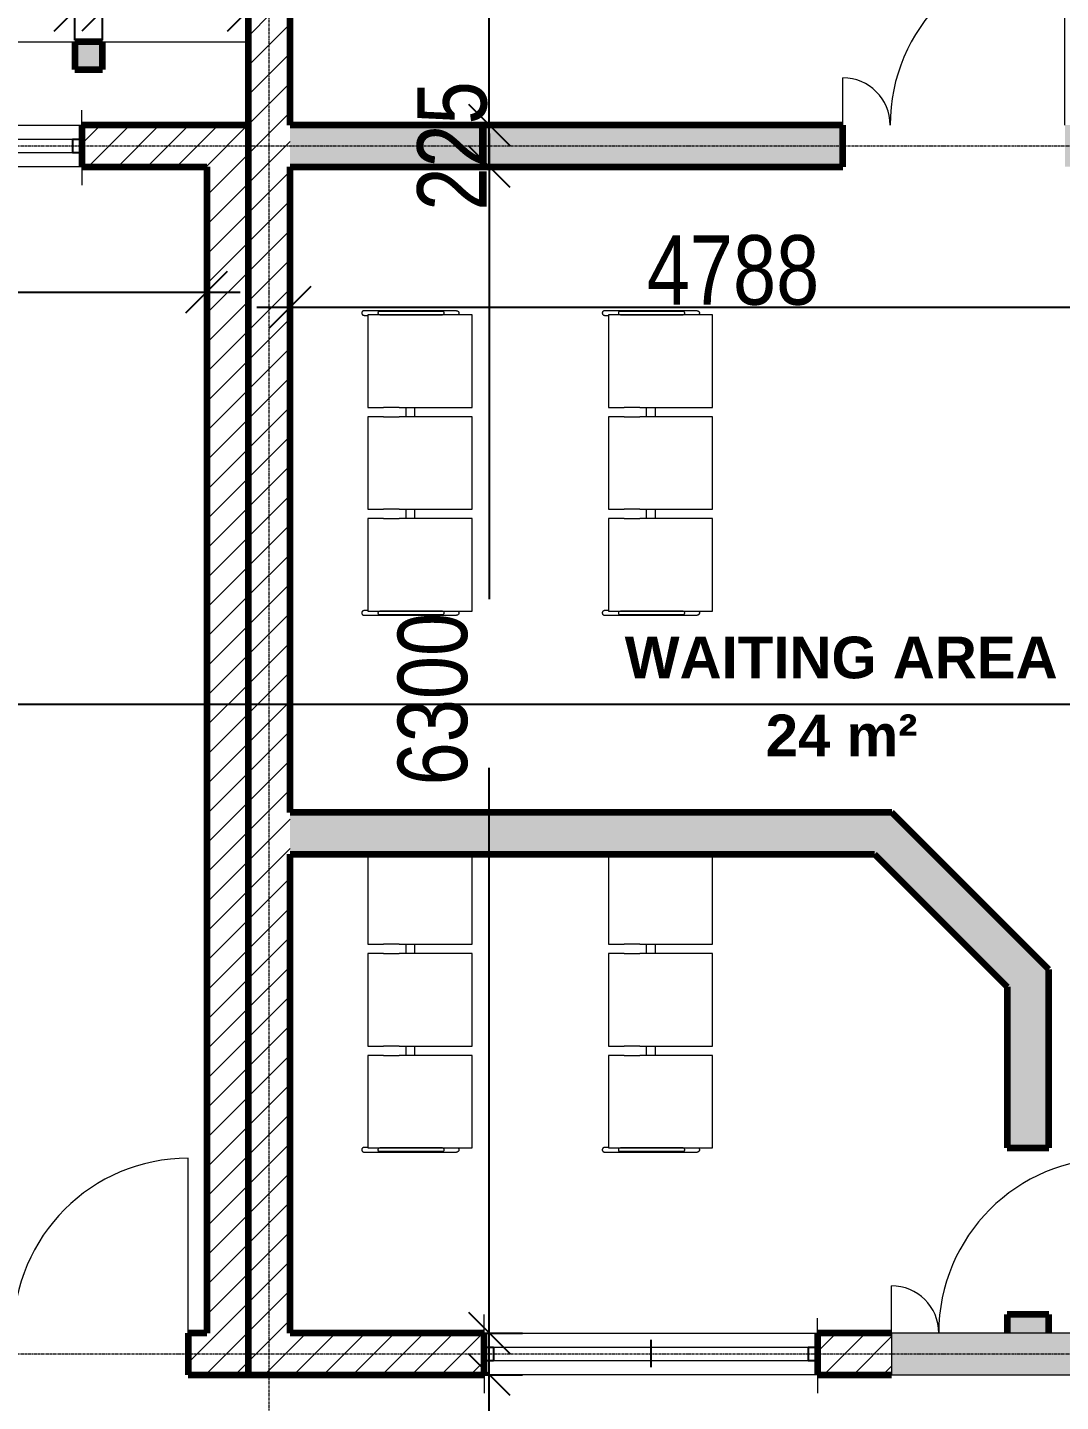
# Model space of a CAD drawing. Header units: millimetres. Extents: x -35190 to 411743, y -233114 to 23872.
# Drawn here: x 277332 to 282915, y -1939 to 5483 of the extents above; entities that cross this region are included whole.
import ezdxf

# ---------------------------------------------------------------- set-up
doc = ezdxf.new("R2010")
doc.units = ezdxf.units.MM
doc.linetypes.add('Grid Line', pattern=[22.225, 12.7, -3.175, 3.175, -3.175])
for name, color, linetype, lineweight in [('A-ANNO-DIMS', 211, 'Continuous', 9), ('A-AREA-IDEN', 2, 'Continuous', 9), ('A-DETL-GENF', 92, 'Continuous', 18), ('A-DETL-THIN', 151, 'Continuous', 18), ('A-DOOR', 31, 'Continuous', 18), ('A-GLAZ', 151, 'Continuous', 18), ('A-WALL', 113, 'Continuous', 18), ('A-WALL-PATT', 111, 'Continuous', 18), ('I-FURN', 30, 'Continuous', 18), ('S-GRID', 1, 'Continuous', 9)]:
    doc.layers.add(name, color=color, linetype=linetype, lineweight=lineweight)
doc.styles.add('Arial_3', font='arial.ttf', dxfattribs={"width": 0.8, "height": 375})
doc.styles.add('Arial_8', font='arial.ttf', dxfattribs={"width": 0.7, "height": 262.5})
doc.styles.add('Arial_B', font='arialbd.ttf', dxfattribs={"height": 225})
doc.dimstyles.new('main_4_5mm', dxfattribs={"dimscale": 304.8, "dimtxt": 382.597275, "dimasz": 0.738189, "dimexe": 0.590551, "dimexo": 0.0625, "dimgap": 0.024606, "dimtad": 1, "dimdec": 0, "dimzin": 0, "dimdsep": 46, "dimtxsty": 'Arial_3', "dimblk1": 'OBLIQUE', "dimblk2": 'OBLIQUE', "dimsah": 1, "dimcen": 0.09, "dimdle": 0.590551, "dimazin": 0, "dimtfac": 1, "dimtdec": 4, "dimtix": 1, "dimtmove": 0, "dimatfit": 3, "dimfxl": 0.590551, "dimfxlon": 1, "dimtvp": 1, "dimtolj": 1, "dimtzin": 0, "dimarcsym": 2})
doc.dimstyles.new('main_4_5mm_1', dxfattribs={"dimscale": 304.8, "dimtxt": 382.597275, "dimasz": 0.738189, "dimexe": 0.590551, "dimexo": 0.0625, "dimgap": 0.024606, "dimtad": 1, "dimdec": 0, "dimzin": 0, "dimdsep": 46, "dimtxsty": 'Arial_3', "dimblk1": 'OBLIQUE', "dimblk2": 'OBLIQUE', "dimsah": 1, "dimcen": 0.09, "dimdle": 0.590551, "dimazin": 0, "dimtfac": 1, "dimtdec": 4, "dimtix": 1, "dimtmove": 1, "dimatfit": 3, "dimfxl": 0.590551, "dimfxlon": 1, "dimtvp": 1, "dimtolj": 1, "dimtzin": 0, "dimarcsym": 2})
doc.dimstyles.new('small_3_0mm', dxfattribs={"dimscale": 304.8, "dimtxt": 191.298637, "dimasz": 0.738189, "dimexe": 0.590551, "dimexo": 0.0625, "dimgap": 0.024606, "dimtad": 1, "dimdec": 0, "dimzin": 0, "dimdsep": 46, "dimtxsty": 'Arial_8', "dimblk1": 'OBLIQUE', "dimblk2": 'OBLIQUE', "dimsah": 1, "dimcen": 0.09, "dimdle": 0.590551, "dimazin": 0, "dimtfac": 1, "dimtdec": 4, "dimtix": 1, "dimtmove": 0, "dimatfit": 3, "dimfxl": 0.590551, "dimfxlon": 1, "dimtvp": 1, "dimtolj": 1, "dimtzin": 0, "dimarcsym": 2})
pattern_1 = [(45, (247326.97, -1578.69), (-79.5495, 79.5495), [])]

# ---------------------------------------------------------------- blocks, each defined once
blk = doc.blocks.new('Double - Offset 1 - 1200 x 2100mm Sgl Swing-501791-SECOND FLOOR')
at = {"layer": 'A-DOOR'}
for p, q in [((834, 112.5), (834, 1057)), ((-366, 112.5), (-366, 368))]:
    blk.add_line(p, q, dxfattribs=at)
for centre, radius, start, end in [((834, 112.5), 944.5, 90, 180), ((-366, 112.5), 255.5, 360, 90)]:
    blk.add_arc(centre, radius, start, end, dxfattribs=at)
blk = doc.blocks.new('Sliding - 2L - SL1_5 X 1_8-424779-SECOND FLOOR')
at = {"layer": 'A-GLAZ'}
for p, q in [((-423.8, 112.5), (-423.8, 212.5)), ((1076.2, 112.5), (1076.2, 212.5)), ((1026.2, 35), (-373.8, 35)), ((-373.8, -35), (1026.2, -35)), ((-423.8, -112.5), (-423.8, -192.5)), ((1076.2, -112.5), (1076.2, -212.5))]:
    blk.add_line(p, q, dxfattribs=at)
at = {"layer": 'A-GLAZ', "lineweight": 25}
for p, q in [((-373.8, 35), (-423.8, 35)), ((-373.8, -35), (-373.8, 35)), ((326.2, -75), (326.2, 72.5)), ((1076.2, 35), (1026.2, 35)), ((1026.2, -35), (1026.2, 35)), ((-423.8, -35), (-373.8, -35)), ((1026.2, -35), (1076.2, -35))]:
    blk.add_line(p, q, dxfattribs=at)
blk = doc.blocks.new('Sliding - 2L - SL1_8 X 1_5-424376-SECOND FLOOR')
at = {"layer": 'A-GLAZ'}
for p, q in [((-573.8, 112.5), (-573.8, 212.5)), ((1226.2, 112.5), (1226.2, 212.5)), ((1176.2, 35), (-523.8, 35)), ((-523.8, -35), (1176.2, -35)), ((-573.8, -112.5), (-573.8, -192.5)), ((1226.2, -112.5), (1226.2, -212.5))]:
    blk.add_line(p, q, dxfattribs=at)
at = {"layer": 'A-GLAZ', "lineweight": 25}
for p, q in [((-523.8, 35), (-573.8, 35)), ((-523.8, -35), (-523.8, 35)), ((326.2, -75), (326.2, 72.5)), ((1226.2, 35), (1176.2, 35)), ((1176.2, -35), (1176.2, 35)), ((-573.8, -35), (-523.8, -35)), ((1176.2, -35), (1226.2, -35))]:
    blk.add_line(p, q, dxfattribs=at)
blk = doc.blocks.new('Waitiing_Room_Seat_-_3St_3749 - Three Seater-V22-SECOND FLOOR')
at = {"layer": 'I-FURN'}
for p, q in [((250, 433.7), (-237.5, 433.7)), ((250, 430), (250, 433.7)), ((250, 40.1), (250, 430)), ((800, 433.7), (300, 433.7)), ((300, 433.7), (300, 430)), ((300, 430), (300, 40.1)), ((800, 430), (800, 433.7)), ((800, 40.1), (800, 430)), ((1350, 433.7), (850, 433.7)), ((850, 433.7), (850, 430)), ((850, 430), (850, 40.1)), ((1350, 430), (1350, 433.7)), ((1350, 269.7), (1350, 430)), ((1372.5, 100), (1372.5, 350)), ((1350, 269.7), (1350, 266.6)), ((1350, 257.4), (1350, 249.3)), ((1370, 266.6), (1370, 269.7)), ((300, 125), (250, 125)), ((250, 75), (300, 75)), ((850, 125), (800, 125)), ((800, 75), (850, 75)), ((1372.5, -150), (1372.5, 100)), ((250, 40.1), (250, -43.9)), ((300, -43.9), (300, 40.1)), ((800, 40.1), (800, -43.9)), ((850, -43.9), (850, 40.1)), ((250, -120), (250, -43.9)), ((300, -43.9), (300, -120)), ((800, -120), (800, -43.9)), ((850, -43.9), (850, -120)), ((1350, -120), (1350, -60.9)), ((-237.5, -129.6), (250, -129.6)), ((250, -129.6), (250, -120)), ((300, -120), (300, -129.6)), ((300, -129.6), (800, -129.6)), ((800, -129.6), (800, -120)), ((850, -120), (850, -129.6)), ((850, -129.6), (1350, -129.6)), ((1347.5, -129.6), (1347.5, -150)), ((1350, -129.6), (1350, -120))]:
    blk.add_line(p, q, dxfattribs=at)
at = {"layer": 'I-FURN', "flags": 128}
for points in [[(1350, 274.4), (1350.2, 275.9), (1350.8, 277.3), (1351.8, 278.7), (1353.1, 279.8), (1354.8, 280.8), (1356.8, 281.5), (1359, 281.9), (1361.3, 281.8), (1363.6, 281.4), (1365.6, 280.6), (1367.4, 279.5), (1368.5, 278.3), (1369.2, 277.4), (1369.8, 275.8), (1370, 274.4)], [(1350, 269.7), (1350, 274.3), (1350, 266.6), (1350, 249.3)], [(1350, 249.3), (1350, 266.6), (1350, 274.3), (1350, 269.7)], [(1350, 249.3), (1350, 170.2), (1350, 89.3), (1350, 8.4), (1350, -64.4)], [(1350, -64.4), (1350, 8.4), (1350, 89.3), (1350, 170.2), (1350, 249.3)], [(1370, 249.3), (1370, 266.6), (1370, 274.3), (1370, 269.7)], [(1370, 269.7), (1370, 274.3), (1370, 266.6), (1370, 249.3)], [(1370, -70.7), (1370, 8.4), (1370, 89.3), (1370, 170.2), (1370, 249.3)], [(1370, 249.3), (1370, 170.2), (1370, 89.3), (1370, 8.4), (1370, -70.7)]]:
    blk.add_lwpolyline(points, dxfattribs=at)
at = {"layer": 'I-FURN'}
for points, knots in [([(1349.9, 357.4), (1350, 357.5), (1350.4, 358), (1351.5, 359.3), (1353.7, 360.9), (1356.7, 362.2), (1360, 362.6), (1363.3, 362.2), (1366.3, 360.9), (1368.5, 359.3), (1369.9, 357.6), (1371.2, 355.8), (1372.2, 353.3), (1372.5, 351.1), (1372.5, 350)], [0.2012889, 0.2012889, 0.2012889, 0.2012889, 0.2083333, 0.25, 0.3333333, 0.4166667, 0.5, 0.5833333, 0.6666667, 0.75, 0.7916667, 0.8333333, 0.9166667, 1, 1, 1, 1]), ([(1370, 100), (1370.3, 100), (1370.7, 100), (1371.2, 100), (1371.7, 100), (1372.3, 100), (1372.5, 100), (1372.5, 100)], [0.7955164, 0.7955164, 0.7955164, 0.7955164, 0.8333333, 0.8541667, 0.875, 0.9166667, 1, 1, 1, 1]), ([(1347.5, -150), (1347.5, -151.1), (1347.8, -153.3), (1348.8, -155.8), (1350.1, -157.6), (1351.5, -159.3), (1353.7, -160.9), (1356.7, -162.2), (1360, -162.6), (1363.3, -162.2), (1366.3, -160.9), (1368.5, -159.3), (1369.9, -157.6), (1371.2, -155.8), (1372.2, -153.3), (1372.5, -151.1), (1372.5, -150)], [0, 0, 0, 0, 0.083333, 0.166667, 0.208333, 0.25, 0.333333, 0.416667, 0.5, 0.583333, 0.666667, 0.75, 0.791667, 0.833333, 0.916667, 1, 1, 1, 1])]:
    blk.add_open_spline(points, degree=3, knots=knots, dxfattribs=at)
for points in [[(1350, 269.7), (1350, 270.1), (1350.1, 270.6), (1350.2, 271)], [(1370, -70.7), (1370, -70.9), (1369.9, -71.2), (1369.2, -71.6), (1368.1, -72), (1366.7, -72.4), (1365, -72.6), (1363.1, -72.8), (1361.1, -72.9), (1358.9, -72.9), (1356.9, -72.8), (1355, -72.6), (1353.3, -72.4), (1351.9, -72), (1350.8, -71.6), (1350.1, -71.2), (1350, -70.9), (1350, -70.7)]]:
    blk.add_open_spline(points, degree=3, dxfattribs=at)
blk = doc.blocks.new('Waitiing_Room_Seat_-_3St_3749 - Three Seater-552475-SECOND FLOOR')
at = {"layer": 'I-FURN'}
for p, q in [((250, 433.7), (-250, 433.7)), ((-250, 433.7), (-250, 430)), ((-250, 430), (-250, 269.7)), ((250, 430), (250, 433.7)), ((250, 40.1), (250, 430)), ((800, 433.7), (300, 433.7)), ((300, 433.7), (300, 430)), ((300, 430), (300, 40.1)), ((800, 430), (800, 433.7)), ((800, 40.1), (800, 430)), ((1350, 433.7), (850, 433.7)), ((850, 433.7), (850, 430)), ((850, 430), (850, 40.1)), ((1350, 430), (1350, 433.7)), ((1350, 269.7), (1350, 430)), ((-272.5, 350), (-272.5, 100)), ((1372.5, 100), (1372.5, 350)), ((-270, 269.7), (-270, 266.6)), ((-270, 257.4), (-270, 249.3)), ((-250, 266.6), (-250, 269.7)), ((1350, 269.7), (1350, 266.6)), ((1350, 257.4), (1350, 249.3)), ((1370, 266.6), (1370, 269.7)), ((-272.5, 100), (-272.5, -150)), ((300, 125), (250, 125)), ((250, 75), (300, 75)), ((850, 125), (800, 125)), ((800, 75), (850, 75)), ((1372.5, -150), (1372.5, 100)), ((250, 40.1), (250, -43.9)), ((300, -43.9), (300, 40.1)), ((800, 40.1), (800, -43.9)), ((850, -43.9), (850, 40.1)), ((-250, -61), (-250, -120)), ((250, -120), (250, -43.9)), ((300, -43.9), (300, -120)), ((800, -120), (800, -43.9)), ((850, -43.9), (850, -120)), ((1350, -120), (1350, -60.9)), ((-250, -120), (-250, -129.6)), ((-250, -129.6), (250, -129.6)), ((-247.5, -150), (-247.5, -129.6)), ((250, -129.6), (250, -120)), ((300, -120), (300, -129.6)), ((300, -129.6), (800, -129.6)), ((800, -129.6), (800, -120)), ((850, -120), (850, -129.6)), ((850, -129.6), (1350, -129.6)), ((1347.5, -129.6), (1347.5, -150)), ((1350, -129.6), (1350, -120))]:
    blk.add_line(p, q, dxfattribs=at)
at = {"layer": 'I-FURN', "flags": 128}
for points in [[(-270, 274.4), (-269.8, 275.9), (-269.2, 277.3), (-268.2, 278.7), (-266.9, 279.8), (-265.2, 280.8), (-263.2, 281.5), (-261, 281.9), (-258.7, 281.8), (-256.4, 281.4), (-254.4, 280.6), (-252.6, 279.5), (-251.5, 278.3), (-250.8, 277.4), (-250.2, 275.8), (-250, 274.4)], [(-270, 249.3), (-270, 266.6), (-270, 274.3), (-270, 269.7)], [(-270, 269.7), (-270, 274.3), (-270, 266.6), (-270, 249.3)], [(-270, -70.7), (-270, 8.4), (-270, 89.3), (-270, 170.2), (-270, 249.3)], [(-270, 249.3), (-270, 170.2), (-270, 89.3), (-270, 8.4), (-270, -70.7)], [(-250, 269.7), (-250, 274.3), (-250, 266.6), (-250, 249.3)], [(-250, 249.3), (-250, 266.6), (-250, 274.3), (-250, 269.7)], [(-250, 249.3), (-250, 170.2), (-250, 89.3), (-250, 8.4), (-250, -64.4)], [(-250, -64.4), (-250, 8.4), (-250, 89.3), (-250, 170.2), (-250, 249.3)], [(1350, 274.4), (1350.2, 275.9), (1350.8, 277.3), (1351.8, 278.7), (1353.1, 279.8), (1354.8, 280.8), (1356.8, 281.5), (1359, 281.9), (1361.3, 281.8), (1363.6, 281.4), (1365.6, 280.6), (1367.4, 279.5), (1368.5, 278.3), (1369.2, 277.4), (1369.8, 275.8), (1370, 274.4)], [(1350, 269.7), (1350, 274.3), (1350, 266.6), (1350, 249.3)], [(1350, 249.3), (1350, 266.6), (1350, 274.3), (1350, 269.7)], [(1350, 249.3), (1350, 170.2), (1350, 89.3), (1350, 8.4), (1350, -64.4)], [(1350, -64.4), (1350, 8.4), (1350, 89.3), (1350, 170.2), (1350, 249.3)], [(1370, 249.3), (1370, 266.6), (1370, 274.3), (1370, 269.7)], [(1370, 269.7), (1370, 274.3), (1370, 266.6), (1370, 249.3)], [(1370, -70.7), (1370, 8.4), (1370, 89.3), (1370, 170.2), (1370, 249.3)], [(1370, 249.3), (1370, 170.2), (1370, 89.3), (1370, 8.4), (1370, -70.7)]]:
    blk.add_lwpolyline(points, dxfattribs=at)
at = {"layer": 'I-FURN'}
for points, knots in [([(-272.5, 350), (-272.5, 351.1), (-272.2, 353.3), (-271.2, 355.8), (-269.9, 357.6), (-268.5, 359.3), (-266.3, 360.9), (-263.3, 362.2), (-260, 362.6), (-256.7, 362.2), (-253.7, 360.9), (-251.5, 359.3), (-250.4, 358), (-250, 357.5), (-249.9, 357.4)], [0, 0, 0, 0, 0.0833333, 0.1666667, 0.2083333, 0.25, 0.3333333, 0.4166667, 0.5, 0.5833333, 0.6666667, 0.75, 0.7916667, 0.7987111, 0.7987111, 0.7987111, 0.7987111]), ([(1349.9, 357.4), (1350, 357.5), (1350.4, 358), (1351.5, 359.3), (1353.7, 360.9), (1356.7, 362.2), (1360, 362.6), (1363.3, 362.2), (1366.3, 360.9), (1368.5, 359.3), (1369.9, 357.6), (1371.2, 355.8), (1372.2, 353.3), (1372.5, 351.1), (1372.5, 350)], [0.2012889, 0.2012889, 0.2012889, 0.2012889, 0.2083333, 0.25, 0.3333333, 0.4166667, 0.5, 0.5833333, 0.6666667, 0.75, 0.7916667, 0.8333333, 0.9166667, 1, 1, 1, 1]), ([(-272.5, 100), (-272.5, 100), (-272.3, 100), (-271.6, 100), (-271, 100), (-270.4, 100), (-270.1, 100), (-269.9, 100)], [0, 0, 0, 0, 0.0833333, 0.125, 0.1666667, 0.1875, 0.2083333, 0.2083333, 0.2083333, 0.2083333]), ([(1370, 100), (1370.3, 100), (1370.7, 100), (1371.2, 100), (1371.7, 100), (1372.3, 100), (1372.5, 100), (1372.5, 100)], [0.7955164, 0.7955164, 0.7955164, 0.7955164, 0.8333333, 0.8541667, 0.875, 0.9166667, 1, 1, 1, 1]), ([(-272.5, -150), (-272.5, -151.1), (-272.2, -153.3), (-271.2, -155.8), (-269.9, -157.6), (-268.5, -159.3), (-266.3, -160.9), (-263.3, -162.2), (-260, -162.6), (-256.7, -162.2), (-253.7, -160.9), (-251.5, -159.3), (-250.1, -157.6), (-248.8, -155.8), (-247.8, -153.3), (-247.5, -151.1), (-247.5, -150)], [0, 0, 0, 0, 0.083333, 0.166667, 0.208333, 0.25, 0.333333, 0.416667, 0.5, 0.583333, 0.666667, 0.75, 0.791667, 0.833333, 0.916667, 1, 1, 1, 1]), ([(1347.5, -150), (1347.5, -151.1), (1347.8, -153.3), (1348.8, -155.8), (1350.1, -157.6), (1351.5, -159.3), (1353.7, -160.9), (1356.7, -162.2), (1360, -162.6), (1363.3, -162.2), (1366.3, -160.9), (1368.5, -159.3), (1369.9, -157.6), (1371.2, -155.8), (1372.2, -153.3), (1372.5, -151.1), (1372.5, -150)], [0, 0, 0, 0, 0.083333, 0.166667, 0.208333, 0.25, 0.333333, 0.416667, 0.5, 0.583333, 0.666667, 0.75, 0.791667, 0.833333, 0.916667, 1, 1, 1, 1])]:
    blk.add_open_spline(points, degree=3, knots=knots, dxfattribs=at)
for points in [[(-270, 269.7), (-270, 270.1), (-269.9, 270.6), (-269.8, 271)], [(1350, 269.7), (1350, 270.1), (1350.1, 270.6), (1350.2, 271)], [(-250, -70.7), (-250, -70.9), (-250.1, -71.2), (-250.8, -71.6), (-251.9, -72), (-253.3, -72.4), (-255, -72.6), (-256.9, -72.8), (-258.9, -72.9), (-261.1, -72.9), (-263.1, -72.8), (-265, -72.6), (-266.7, -72.4), (-268.1, -72), (-269.2, -71.6), (-269.9, -71.2), (-270, -70.9), (-270, -70.7)], [(1370, -70.7), (1370, -70.9), (1369.9, -71.2), (1369.2, -71.6), (1368.1, -72), (1366.7, -72.4), (1365, -72.6), (1363.1, -72.8), (1361.1, -72.9), (1358.9, -72.9), (1356.9, -72.8), (1355, -72.6), (1353.3, -72.4), (1351.9, -72), (1350.8, -71.6), (1350.1, -71.2), (1350, -70.9), (1350, -70.7)]]:
    blk.add_open_spline(points, degree=3, dxfattribs=at)
blk = doc.blocks.new('Waitiing_Room_Seat_-_3St_3749 - Three Seater-V23-SECOND FLOOR')
at = {"layer": 'I-FURN'}
for p, q in [((250, 433.7), (-250, 433.7)), ((-250, 433.7), (-250, 430)), ((-250, 430), (-250, 269.7)), ((250, 430), (250, 433.7)), ((250, 40.1), (250, 430)), ((800, 433.7), (300, 433.7)), ((300, 433.7), (300, 430)), ((300, 430), (300, 40.1)), ((800, 430), (800, 433.7)), ((800, 40.1), (800, 430)), ((1350, 433.7), (850, 433.7)), ((850, 433.7), (850, 430)), ((850, 430), (850, 40.1)), ((1350, 430), (1350, 433.7)), ((1350, 269.7), (1350, 430)), ((-272.5, 350), (-272.5, 100)), ((1372.5, 100), (1372.5, 350)), ((-270, 269.7), (-270, 266.6)), ((-270, 257.4), (-270, 249.3)), ((-250, 266.6), (-250, 269.7)), ((1350, 269.7), (1350, 266.6)), ((1350, 257.4), (1350, 249.3)), ((1370, 266.6), (1370, 269.7)), ((-272.5, 100), (-272.5, -150)), ((300, 125), (250, 125)), ((250, 75), (300, 75)), ((850, 125), (800, 125)), ((800, 75), (850, 75)), ((1372.5, -150), (1372.5, 100)), ((250, 40.1), (250, -43.9)), ((300, -43.9), (300, 40.1)), ((800, 40.1), (800, -43.9)), ((850, -43.9), (850, 40.1)), ((-250, -61.4), (-250, -120)), ((250, -120), (250, -43.9)), ((300, -43.9), (300, -120)), ((800, -120), (800, -43.9)), ((850, -43.9), (850, -120)), ((1350, -120), (1350, -61.4)), ((-250, -120), (-250, -129.6)), ((-250, -129.6), (250, -129.6)), ((-247.5, -150), (-247.5, -129.6)), ((250, -129.6), (250, -120)), ((300, -120), (300, -129.6)), ((300, -129.6), (800, -129.6)), ((800, -129.6), (800, -120)), ((850, -120), (850, -129.6)), ((850, -129.6), (1350, -129.6)), ((1347.5, -129.6), (1347.5, -150)), ((1350, -129.6), (1350, -120))]:
    blk.add_line(p, q, dxfattribs=at)
at = {"layer": 'I-FURN', "flags": 128}
for points in [[(-270, 274.4), (-269.8, 275.9), (-269.2, 277.3), (-268.2, 278.7), (-266.9, 279.8), (-265.2, 280.8), (-263.2, 281.5), (-261, 281.9), (-258.7, 281.8), (-256.4, 281.4), (-254.4, 280.6), (-252.6, 279.5), (-251.5, 278.3), (-250.8, 277.4), (-250.2, 275.8), (-250, 274.4)], [(-270, 249.3), (-270, 266.6), (-270, 274.3), (-270, 269.7)], [(-270, 269.7), (-270, 274.3), (-270, 266.6), (-270, 249.3)], [(-270, -70.7), (-270, 8.4), (-270, 89.3), (-270, 170.2), (-270, 249.3)], [(-270, 249.3), (-270, 170.2), (-270, 89.3), (-270, 8.4), (-270, -70.7)], [(-250, 269.7), (-250, 274.3), (-250, 266.6), (-250, 249.3)], [(-250, 249.3), (-250, 266.6), (-250, 274.3), (-250, 269.7)], [(-250, 249.3), (-250, 170.2), (-250, 89.3), (-250, 8.4), (-250, -64.4)], [(-250, -64.4), (-250, 8.4), (-250, 89.3), (-250, 170.2), (-250, 249.3)], [(1350, 274.4), (1350.2, 275.9), (1350.8, 277.3), (1351.8, 278.7), (1353.1, 279.8), (1354.8, 280.8), (1356.8, 281.5), (1359, 281.9), (1361.3, 281.8), (1363.6, 281.4), (1365.6, 280.6), (1367.4, 279.5), (1368.5, 278.3), (1369.2, 277.4), (1369.8, 275.8), (1370, 274.4)], [(1350, 269.7), (1350, 274.3), (1350, 266.6), (1350, 249.3)], [(1350, 249.3), (1350, 266.6), (1350, 274.3), (1350, 269.7)], [(1350, 249.3), (1350, 170.2), (1350, 89.3), (1350, 8.4), (1350, -64.4)], [(1350, -64.4), (1350, 8.4), (1350, 89.3), (1350, 170.2), (1350, 249.3)], [(1370, 249.3), (1370, 266.6), (1370, 274.3), (1370, 269.7)], [(1370, 269.7), (1370, 274.3), (1370, 266.6), (1370, 249.3)], [(1370, -70.7), (1370, 8.4), (1370, 89.3), (1370, 170.2), (1370, 249.3)], [(1370, 249.3), (1370, 170.2), (1370, 89.3), (1370, 8.4), (1370, -70.7)]]:
    blk.add_lwpolyline(points, dxfattribs=at)
at = {"layer": 'I-FURN'}
for points, knots in [([(-272.5, 350), (-272.5, 351.1), (-272.2, 353.3), (-271.2, 355.8), (-269.9, 357.6), (-268.5, 359.3), (-266.3, 360.9), (-263.3, 362.2), (-260, 362.6), (-256.7, 362.2), (-253.7, 360.9), (-251.5, 359.3), (-250.4, 358), (-250, 357.5), (-249.9, 357.4)], [0, 0, 0, 0, 0.0833333, 0.1666667, 0.2083333, 0.25, 0.3333333, 0.4166667, 0.5, 0.5833333, 0.6666667, 0.75, 0.7916667, 0.7987111, 0.7987111, 0.7987111, 0.7987111]), ([(1349.9, 357.4), (1350, 357.5), (1350.4, 358), (1351.5, 359.3), (1353.7, 360.9), (1356.7, 362.2), (1360, 362.6), (1363.3, 362.2), (1366.3, 360.9), (1368.5, 359.3), (1369.9, 357.6), (1371.2, 355.8), (1372.2, 353.3), (1372.5, 351.1), (1372.5, 350)], [0.2012889, 0.2012889, 0.2012889, 0.2012889, 0.2083333, 0.25, 0.3333333, 0.4166667, 0.5, 0.5833333, 0.6666667, 0.75, 0.7916667, 0.8333333, 0.9166667, 1, 1, 1, 1]), ([(-272.5, 100), (-272.5, 100), (-272.3, 100), (-271.6, 100), (-271, 100), (-270.4, 100), (-270.1, 100), (-269.9, 100)], [0, 0, 0, 0, 0.0833333, 0.125, 0.1666667, 0.1875, 0.2083333, 0.2083333, 0.2083333, 0.2083333]), ([(1370, 100), (1370.3, 100), (1370.7, 100), (1371.2, 100), (1371.7, 100), (1372.3, 100), (1372.5, 100), (1372.5, 100)], [0.7955164, 0.7955164, 0.7955164, 0.7955164, 0.8333333, 0.8541667, 0.875, 0.9166667, 1, 1, 1, 1]), ([(-272.5, -150), (-272.5, -151.1), (-272.2, -153.3), (-271.2, -155.8), (-269.9, -157.6), (-268.5, -159.3), (-266.3, -160.9), (-263.3, -162.2), (-260, -162.6), (-256.7, -162.2), (-253.7, -160.9), (-251.5, -159.3), (-250.1, -157.6), (-248.8, -155.8), (-247.8, -153.3), (-247.5, -151.1), (-247.5, -150)], [0, 0, 0, 0, 0.083333, 0.166667, 0.208333, 0.25, 0.333333, 0.416667, 0.5, 0.583333, 0.666667, 0.75, 0.791667, 0.833333, 0.916667, 1, 1, 1, 1]), ([(1347.5, -150), (1347.5, -151.1), (1347.8, -153.3), (1348.8, -155.8), (1350.1, -157.6), (1351.5, -159.3), (1353.7, -160.9), (1356.7, -162.2), (1360, -162.6), (1363.3, -162.2), (1366.3, -160.9), (1368.5, -159.3), (1369.9, -157.6), (1371.2, -155.8), (1372.2, -153.3), (1372.5, -151.1), (1372.5, -150)], [0, 0, 0, 0, 0.083333, 0.166667, 0.208333, 0.25, 0.333333, 0.416667, 0.5, 0.583333, 0.666667, 0.75, 0.791667, 0.833333, 0.916667, 1, 1, 1, 1])]:
    blk.add_open_spline(points, degree=3, knots=knots, dxfattribs=at)
for points in [[(-270, 269.7), (-270, 270.1), (-269.9, 270.6), (-269.8, 271)], [(1350, 269.7), (1350, 270.1), (1350.1, 270.6), (1350.2, 271)], [(-250, -70.7), (-250, -70.9), (-250.1, -71.2), (-250.8, -71.6), (-251.9, -72), (-253.3, -72.4), (-255, -72.6), (-256.9, -72.8), (-258.9, -72.9), (-261.1, -72.9), (-263.1, -72.8), (-265, -72.6), (-266.7, -72.4), (-268.1, -72), (-269.2, -71.6), (-269.9, -71.2), (-270, -70.9), (-270, -70.7)], [(1370, -70.7), (1370, -70.9), (1369.9, -71.2), (1369.2, -71.6), (1368.1, -72), (1366.7, -72.4), (1365, -72.6), (1363.1, -72.8), (1361.1, -72.9), (1358.9, -72.9), (1356.9, -72.8), (1355, -72.6), (1353.3, -72.4), (1351.9, -72), (1350.8, -71.6), (1350.1, -71.2), (1350, -70.9), (1350, -70.7)]]:
    blk.add_open_spline(points, degree=3, dxfattribs=at)
blk = doc.blocks.new('Waitiing_Room_Seat_-_3St_3749 - Three Seater-V24-SECOND FLOOR')
at = {"layer": 'I-FURN'}
for p, q in [((250, 433.7), (-237.5, 433.7)), ((250, 430), (250, 433.7)), ((250, 40.1), (250, 430)), ((800, 433.7), (300, 433.7)), ((300, 433.7), (300, 430)), ((300, 430), (300, 40.1)), ((800, 430), (800, 433.7)), ((800, 40.1), (800, 430)), ((1350, 433.7), (850, 433.7)), ((850, 433.7), (850, 430)), ((850, 430), (850, 40.1)), ((1350, 430), (1350, 433.7)), ((1350, 269.7), (1350, 430)), ((1372.5, 100), (1372.5, 350)), ((1350, 269.7), (1350, 266.6)), ((1350, 257.4), (1350, 249.3)), ((1370, 266.6), (1370, 269.7)), ((300, 125), (250, 125)), ((250, 75), (300, 75)), ((850, 125), (800, 125)), ((800, 75), (850, 75)), ((1372.5, -150), (1372.5, 100)), ((250, 40.1), (250, -43.9)), ((300, -43.9), (300, 40.1)), ((800, 40.1), (800, -43.9)), ((850, -43.9), (850, 40.1)), ((250, -120), (250, -43.9)), ((300, -43.9), (300, -120)), ((800, -120), (800, -43.9)), ((850, -43.9), (850, -120)), ((1350, -120), (1350, -61.4)), ((-237.5, -129.6), (250, -129.6)), ((250, -129.6), (250, -120)), ((300, -120), (300, -129.6)), ((300, -129.6), (800, -129.6)), ((800, -129.6), (800, -120)), ((850, -120), (850, -129.6)), ((850, -129.6), (1350, -129.6)), ((1347.5, -129.6), (1347.5, -150)), ((1350, -129.6), (1350, -120))]:
    blk.add_line(p, q, dxfattribs=at)
at = {"layer": 'I-FURN', "flags": 128}
for points in [[(1350, 274.4), (1350.2, 275.9), (1350.8, 277.3), (1351.8, 278.7), (1353.1, 279.8), (1354.8, 280.8), (1356.8, 281.5), (1359, 281.9), (1361.3, 281.8), (1363.6, 281.4), (1365.6, 280.6), (1367.4, 279.5), (1368.5, 278.3), (1369.2, 277.4), (1369.8, 275.8), (1370, 274.4)], [(1350, 269.7), (1350, 274.3), (1350, 266.6), (1350, 249.3)], [(1350, 249.3), (1350, 266.6), (1350, 274.3), (1350, 269.7)], [(1350, 249.3), (1350, 170.2), (1350, 89.3), (1350, 8.4), (1350, -64.4)], [(1350, -64.4), (1350, 8.4), (1350, 89.3), (1350, 170.2), (1350, 249.3)], [(1370, 249.3), (1370, 266.6), (1370, 274.3), (1370, 269.7)], [(1370, 269.7), (1370, 274.3), (1370, 266.6), (1370, 249.3)], [(1370, -70.7), (1370, 8.4), (1370, 89.3), (1370, 170.2), (1370, 249.3)], [(1370, 249.3), (1370, 170.2), (1370, 89.3), (1370, 8.4), (1370, -70.7)]]:
    blk.add_lwpolyline(points, dxfattribs=at)
at = {"layer": 'I-FURN'}
for points, knots in [([(1349.9, 357.4), (1350, 357.5), (1350.4, 358), (1351.5, 359.3), (1353.7, 360.9), (1356.7, 362.2), (1360, 362.6), (1363.3, 362.2), (1366.3, 360.9), (1368.5, 359.3), (1369.9, 357.6), (1371.2, 355.8), (1372.2, 353.3), (1372.5, 351.1), (1372.5, 350)], [0.2012889, 0.2012889, 0.2012889, 0.2012889, 0.2083333, 0.25, 0.3333333, 0.4166667, 0.5, 0.5833333, 0.6666667, 0.75, 0.7916667, 0.8333333, 0.9166667, 1, 1, 1, 1]), ([(1370, 100), (1370.3, 100), (1370.7, 100), (1371.2, 100), (1371.7, 100), (1372.3, 100), (1372.5, 100), (1372.5, 100)], [0.7955164, 0.7955164, 0.7955164, 0.7955164, 0.8333333, 0.8541667, 0.875, 0.9166667, 1, 1, 1, 1]), ([(1347.5, -150), (1347.5, -151.1), (1347.8, -153.3), (1348.8, -155.8), (1350.1, -157.6), (1351.5, -159.3), (1353.7, -160.9), (1356.7, -162.2), (1360, -162.6), (1363.3, -162.2), (1366.3, -160.9), (1368.5, -159.3), (1369.9, -157.6), (1371.2, -155.8), (1372.2, -153.3), (1372.5, -151.1), (1372.5, -150)], [0, 0, 0, 0, 0.083333, 0.166667, 0.208333, 0.25, 0.333333, 0.416667, 0.5, 0.583333, 0.666667, 0.75, 0.791667, 0.833333, 0.916667, 1, 1, 1, 1])]:
    blk.add_open_spline(points, degree=3, knots=knots, dxfattribs=at)
for points in [[(1350, 269.7), (1350, 270.1), (1350.1, 270.6), (1350.2, 271)], [(1370, -70.7), (1370, -70.9), (1369.9, -71.2), (1369.2, -71.6), (1368.1, -72), (1366.7, -72.4), (1365, -72.6), (1363.1, -72.8), (1361.1, -72.9), (1358.9, -72.9), (1356.9, -72.8), (1355, -72.6), (1353.3, -72.4), (1351.9, -72), (1350.8, -71.6), (1350.1, -71.2), (1350, -70.9), (1350, -70.7)]]:
    blk.add_open_spline(points, degree=3, dxfattribs=at)
blk = doc.blocks.new('_Oblique')
at = {"color": 0, "linetype": 'ByBlock', "lineweight": -2}
blk.add_line((-0.5, -0.5), (0.5, 0.5), dxfattribs=at)
blk = doc.blocks.new('*D5196')
at = {"layer": 'A-ANNO-DIMS', "color": 0, "lineweight": -2, "transparency": 16777216}
for p, q in [((279827.3, 4911), (279827.3, 2395.9)), ((279666.4, 4731), (280007.3, 4731)), ((279827.3, -1749), (279827.3, 1484.4)), ((279666.4, -1569), (280007.3, -1569))]:
    blk.add_line(p, q, dxfattribs=at)
at = {"layer": 'Defpoints', "color": 0, "transparency": 16777216}
for p in [(279647.3, 4731), (279827.3, 4731), (279647.3, -1569)]:
    blk.add_point(p, dxfattribs=at)
at = {"layer": 'A-ANNO-DIMS', "color": 0, "lineweight": -2, "transparency": 16777216, "xscale": 224.9999999999999, "yscale": 224.9999999999999, "zscale": 224.9999999999999}
for p, rotation in [((279827.3, 4731), 90), ((279827.3, -1569), 270)]:
    blk.add_blockref('_Oblique', p, dxfattribs=dict(at, rotation=rotation))
at = {"layer": 'A-ANNO-DIMS', "color": 0, "transparency": 16777216, "insert": (279333, 1389.2), "char_height": 375, "width": 1101.88, "attachment_point": 1, "rotation": 90, "line_spacing_factor": 0.941778, "style": 'Arial_3'}
blk.add_mtext('\\A1;6300', dxfattribs=at)
blk = doc.blocks.new('*D5197')
at = {"layer": 'A-ANNO-DIMS', "color": 0, "lineweight": -2, "transparency": 16777216}
for p, q in [((279827.3, 4956), (279827.3, 5181)), ((279666.4, 4956), (280007.3, 4956)), ((279827.3, 4731), (279827.3, 4956)), ((279666.4, 4731), (280007.3, 4731)), ((279827.3, 4731), (279827.3, 4506))]:
    blk.add_line(p, q, dxfattribs=at)
at = {"layer": 'Defpoints', "color": 0, "transparency": 16777216}
for p in [(279647.3, 4956), (279827.3, 4956), (279647.3, 4731)]:
    blk.add_point(p, dxfattribs=at)
at = {"layer": 'A-ANNO-DIMS', "color": 0, "lineweight": -2, "transparency": 16777216, "xscale": 224.9999999999999, "yscale": 224.9999999999999, "zscale": 224.9999999999999}
for p, rotation in [((279827.3, 4956), 270), ((279827.3, 4731), 90)]:
    blk.add_blockref('_Oblique', p, dxfattribs=dict(at, rotation=rotation))
at = {"layer": 'A-ANNO-DIMS', "color": 0, "transparency": 16777216, "insert": (279628.4, 4843.5), "char_height": 375, "width": 826.41, "attachment_point": 5, "rotation": 90, "style": 'Arial_3'}
blk.add_mtext('\\A1;225', dxfattribs=at)
blk = doc.blocks.new('*D5198')
at = {"layer": 'A-ANNO-DIMS', "color": 0, "lineweight": -2, "transparency": 16777216}
for p, q in [((279827.3, 4776), (279827.3, 12711)), ((279666.4, 12531), (280007.3, 12531)), ((279666.4, 4956), (280007.3, 4956))]:
    blk.add_line(p, q, dxfattribs=at)
at = {"layer": 'Defpoints', "color": 0, "transparency": 16777216}
for p in [(279647.3, 12531), (279827.3, 12531), (279647.3, 4956)]:
    blk.add_point(p, dxfattribs=at)
at = {"layer": 'A-ANNO-DIMS', "color": 0, "lineweight": -2, "transparency": 16777216, "xscale": 224.9999999999999, "yscale": 224.9999999999999, "zscale": 224.9999999999999}
for p, rotation in [((279827.3, 12531), 90), ((279827.3, 4956), 270)]:
    blk.add_blockref('_Oblique', p, dxfattribs=dict(at, rotation=rotation))
at = {"layer": 'A-ANNO-DIMS', "color": 0, "transparency": 16777216, "insert": (279629.1, 8743.5), "char_height": 375, "width": 1101.88, "attachment_point": 5, "rotation": 90, "style": 'Arial_3'}
blk.add_mtext('\\A1;7575', dxfattribs=at)
blk = doc.blocks.new('*D5141')
at = {"layer": 'A-ANNO-DIMS', "color": 0, "lineweight": -2, "transparency": 16777216}
for p, q in [((278750.9, 4133.1), (278750.9, 3792.2)), ((283538.4, 4133.1), (283538.4, 3792.2)), ((278570.9, 3972.2), (283718.4, 3972.2))]:
    blk.add_line(p, q, dxfattribs=at)
at = {"layer": 'Defpoints', "color": 0, "transparency": 16777216}
for p in [(278750.9, 4152.2), (283538.4, 4152.2), (283538.4, 3972.2)]:
    blk.add_point(p, dxfattribs=at)
at = {"layer": 'A-ANNO-DIMS', "color": 0, "lineweight": -2, "transparency": 16777216, "xscale": 224.9999999999999, "yscale": 224.9999999999999, "zscale": 224.9999999999999, "rotation": 180}
blk.add_blockref('_Oblique', (278750.9, 3972.2), dxfattribs=at)
at = {"layer": 'A-ANNO-DIMS', "color": 0, "lineweight": -2, "transparency": 16777216, "xscale": 224.9999999999999, "yscale": 224.9999999999999, "zscale": 224.9999999999999}
blk.add_blockref('_Oblique', (283538.4, 3972.2), dxfattribs=at)
at = {"layer": 'A-ANNO-DIMS', "color": 0, "transparency": 16777216, "insert": (281144.6, 4171.1), "char_height": 375, "width": 1101.88, "attachment_point": 5, "style": 'Arial_3'}
blk.add_mtext('\\A1;4788', dxfattribs=at)
blk = doc.blocks.new('*D5473')
at = {"layer": 'A-ANNO-DIMS', "color": 0, "lineweight": -2, "transparency": 16777216}
for p, q in [((269600.9, 4215.2), (269600.9, 3874.2)), ((278300.9, 4215.2), (278300.9, 3874.2)), ((269420.9, 4054.2), (278480.9, 4054.2))]:
    blk.add_line(p, q, dxfattribs=at)
at = {"layer": 'Defpoints', "color": 0, "transparency": 16777216}
for p in [(269600.9, 4234.2), (278300.9, 4234.2), (278300.9, 4054.2)]:
    blk.add_point(p, dxfattribs=at)
at = {"layer": 'A-ANNO-DIMS', "color": 0, "lineweight": -2, "transparency": 16777216, "xscale": 224.9999999999999, "yscale": 224.9999999999999, "zscale": 224.9999999999999, "rotation": 180}
blk.add_blockref('_Oblique', (269600.9, 4054.2), dxfattribs=at)
at = {"layer": 'A-ANNO-DIMS', "color": 0, "lineweight": -2, "transparency": 16777216, "xscale": 224.9999999999999, "yscale": 224.9999999999999, "zscale": 224.9999999999999}
blk.add_blockref('_Oblique', (278300.9, 4054.2), dxfattribs=at)
at = {"layer": 'A-ANNO-DIMS', "color": 0, "transparency": 16777216, "insert": (273950.9, 4253.2), "char_height": 375, "width": 1101.88, "attachment_point": 5, "style": 'Arial_3'}
blk.add_mtext('\\A1;8700', dxfattribs=at)
blk = doc.blocks.new('*D5485')
at = {"layer": 'A-ANNO-DIMS', "color": 0, "lineweight": -2, "transparency": 16777216}
for p, q in [((279827.3, -3774), (279827.3, -1614)), ((279666.4, -1794), (280007.3, -1794)), ((279666.4, -3594), (280007.3, -3594))]:
    blk.add_line(p, q, dxfattribs=at)
at = {"layer": 'Defpoints', "color": 0, "transparency": 16777216}
for p in [(279647.3, -1794), (279827.3, -1794), (279647.3, -3594)]:
    blk.add_point(p, dxfattribs=at)
at = {"layer": 'A-ANNO-DIMS', "color": 0, "lineweight": -2, "transparency": 16777216, "xscale": 224.9999999999999, "yscale": 224.9999999999999, "zscale": 224.9999999999999}
for p, rotation in [((279827.3, -1794), 90), ((279827.3, -3594), 270)]:
    blk.add_blockref('_Oblique', p, dxfattribs=dict(at, rotation=rotation))
at = {"layer": 'A-ANNO-DIMS', "color": 0, "transparency": 16777216, "insert": (279628.4, -2694), "char_height": 375, "width": 1101.88, "attachment_point": 5, "rotation": 90, "style": 'Arial_3'}
blk.add_mtext('\\A1;1800', dxfattribs=at)
blk = doc.blocks.new('*D5577')
at = {"layer": 'A-ANNO-DIMS', "color": 0, "lineweight": -2, "transparency": 16777216}
for p, q in [((276838.4, 5415.8), (276838.4, 5756.7)), ((277588.4, 5415.8), (277588.4, 5756.7)), ((276658.4, 5576.7), (277768.4, 5576.7))]:
    blk.add_line(p, q, dxfattribs=at)
at = {"layer": 'Defpoints', "color": 0, "transparency": 16777216}
for p in [(277588.4, 5576.7), (276838.4, 5396.7), (277588.4, 5396.7)]:
    blk.add_point(p, dxfattribs=at)
at = {"layer": 'A-ANNO-DIMS', "color": 0, "lineweight": -2, "transparency": 16777216, "xscale": 224.9999999999999, "yscale": 224.9999999999999, "zscale": 224.9999999999999, "rotation": 180}
blk.add_blockref('_Oblique', (276838.4, 5576.7), dxfattribs=at)
at = {"layer": 'A-ANNO-DIMS', "color": 0, "lineweight": -2, "transparency": 16777216, "xscale": 224.9999999999999, "yscale": 224.9999999999999, "zscale": 224.9999999999999}
blk.add_blockref('_Oblique', (277588.4, 5576.7), dxfattribs=at)
at = {"layer": 'A-ANNO-DIMS', "color": 0, "transparency": 16777216, "insert": (277213.4, 5718.3), "char_height": 262.5, "width": 360.23, "attachment_point": 5, "style": 'Arial_8'}
blk.add_mtext('\\A1;750', dxfattribs=at)
blk = doc.blocks.new('*D5578')
at = {"layer": 'A-ANNO-DIMS', "color": 0, "lineweight": -2, "transparency": 16777216}
for p, q in [((277588.4, 5415.8), (277588.4, 5756.7)), ((277738.4, 5415.8), (277738.4, 5756.7)), ((277588.4, 5576.7), (277363.4, 5576.7)), ((277588.4, 5576.7), (277738.4, 5576.7)), ((277738.4, 5576.7), (277963.4, 5576.7))]:
    blk.add_line(p, q, dxfattribs=at)
at = {"layer": 'Defpoints', "color": 0, "transparency": 16777216}
for p in [(277738.4, 5576.7), (277588.4, 5396.7), (277738.4, 5396.7)]:
    blk.add_point(p, dxfattribs=at)
at = {"layer": 'A-ANNO-DIMS', "color": 0, "lineweight": -2, "transparency": 16777216, "xscale": 224.9999999999999, "yscale": 224.9999999999999, "zscale": 224.9999999999999}
blk.add_blockref('_Oblique', (277588.4, 5576.7), dxfattribs=at)
at = {"layer": 'A-ANNO-DIMS', "color": 0, "lineweight": -2, "transparency": 16777216, "xscale": 224.9999999999999, "yscale": 224.9999999999999, "zscale": 224.9999999999999, "rotation": 180}
blk.add_blockref('_Oblique', (277738.4, 5576.7), dxfattribs=at)
at = {"layer": 'A-ANNO-DIMS', "color": 0, "transparency": 16777216, "insert": (277663.4, 5718.3), "char_height": 262.5, "width": 360.23, "attachment_point": 5, "style": 'Arial_8'}
blk.add_mtext('\\A1;150', dxfattribs=at)
blk = doc.blocks.new('*D5579')
at = {"layer": 'A-ANNO-DIMS', "color": 0, "lineweight": -2, "transparency": 16777216}
for p, q in [((277738.4, 5415.8), (277738.4, 5756.7)), ((278525.9, 5737.7), (278525.9, 5396.7)), ((277558.4, 5576.7), (278705.9, 5576.7))]:
    blk.add_line(p, q, dxfattribs=at)
at = {"layer": 'Defpoints', "color": 0, "transparency": 16777216}
for p in [(278525.9, 5756.7), (278525.9, 5576.7), (277738.4, 5396.7)]:
    blk.add_point(p, dxfattribs=at)
at = {"layer": 'A-ANNO-DIMS', "color": 0, "lineweight": -2, "transparency": 16777216, "xscale": 224.9999999999999, "yscale": 224.9999999999999, "zscale": 224.9999999999999, "rotation": 180}
blk.add_blockref('_Oblique', (277738.4, 5576.7), dxfattribs=at)
at = {"layer": 'A-ANNO-DIMS', "color": 0, "lineweight": -2, "transparency": 16777216, "xscale": 224.9999999999999, "yscale": 224.9999999999999, "zscale": 224.9999999999999}
blk.add_blockref('_Oblique', (278525.9, 5576.7), dxfattribs=at)
at = {"layer": 'A-ANNO-DIMS', "color": 0, "transparency": 16777216, "insert": (278132.1, 5718.3), "char_height": 262.5, "width": 360.23, "attachment_point": 5, "style": 'Arial_8'}
blk.add_mtext('\\A1;788', dxfattribs=at)

msp = doc.modelspace()

# ---------------------------------------------------------------- hatches: boundary and pattern name
at = {"layer": 'A-DETL-GENF'}
h = msp.add_hatch(color=7, dxfattribs=at)
h.paths.add_polyline_path([(283200.9, -1794), (283200.9, -1569), (282000.9, -1569), (282000.9, -1794)])
h.paths.add_polyline_path([(241125.9, -1794), (241125.9, -1569), (239925.9, -1569), (239925.9, -1794)])
at = {"layer": 'A-WALL-PATT'}
h = msp.add_hatch(dxfattribs=at)
h.set_pattern_fill('FP_1', color=256, style=0, pattern_type=2)
h.set_pattern_definition(pattern_1)
h.paths.add_polyline_path([(278750.9, -1569), (278750.9, 5561), (278525.9, 5561), (278525.9, -1569)])
h.paths.add_polyline_path([(278525.9, 7661), (278750.9, 7661), (278750.9, 9361), (278525.9, 9361), (278525.9, 8766.6)])
h.paths.add_polyline_path([(278750.9, 11461), (278750.9, 12756), (278525.9, 12756), (278525.9, 11461)])
for color, points in [(1, [(277738.4, 5256), (277738.4, 5406), (277588.4, 5406), (277588.4, 5256)]), (256, [(281909.3, 1018.5), (282227.5, 1018.5), (282002.5, 1243.5), (278750.9, 1243.5), (278750.9, 1018.5), (281119.7, 1018.5)]), (256, [(282625.9, 301.9), (282625.9, 620.1), (282227.5, 1018.5), (281909.3, 1018.5)])]:
    msp.add_hatch(color=color, dxfattribs=at).paths.add_polyline_path(points)
h = msp.add_hatch(dxfattribs=at)
h.set_pattern_fill('FP_1', color=256, style=0, pattern_type=2)
h.set_pattern_definition(pattern_1)
h.paths.add_polyline_path([(269600.9, 4731), (270519.9, 4731), (270519.9, 4956), (269600.9, 4956)])
h.paths.add_polyline_path([(273100.9, 4731), (273100.9, 4956), (272319.9, 4956), (272319.9, 4731), (272986.3, 4731)])
h.paths.add_polyline_path([(275763.4, 4731), (276125.9, 4731), (276125.9, 4956), (274900.9, 4956), (274900.9, 4731), (275310.1, 4731)])
h.paths.add_polyline_path([(277625.9, 4731), (278525.9, 4731), (278525.9, 4956), (277625.9, 4956)])
h = msp.add_hatch(color=1, dxfattribs=at)
h.paths.add_polyline_path([(283400.9, 4731), (283400.9, 4956), (282938.4, 4956), (282938.4, 4731)])
h.paths.add_polyline_path([(281738.4, 4731), (281738.4, 4956), (278750.9, 4956), (278750.9, 4731), (281119.7, 4731)])
h = msp.add_hatch(dxfattribs=at)
h.set_pattern_fill('FP_1', color=256, style=0, pattern_type=2)
h.set_pattern_definition(pattern_1)
h.paths.add_polyline_path([(278525.9, -1794), (278525.9, 4731), (278300.9, 4731), (278300.9, -1794)])
h = msp.add_hatch(color=256, dxfattribs=at)
h.paths.add_polyline_path([(282850.9, -1569), (282850.9, -1469), (282625.9, -1469), (282625.9, -1569)])
h.paths.add_polyline_path([(282625.9, -569), (282850.9, -569), (282850.9, 395.1), (282625.9, 620.1), (282625.9, 301.9)])
h = msp.add_hatch(dxfattribs=at)
h.set_pattern_fill('FP_1', color=256, style=0, pattern_type=2)
h.set_pattern_definition(pattern_1)
h.paths.add_polyline_path([(263540.2, -1794), (263540.2, -1569), (263525.9, -1569), (263525.9, -1794)])
h.paths.add_polyline_path([(269700.9, -1794), (269700.9, -1569), (269374.2, -1569), (269374.2, -1794)])
h.paths.add_polyline_path([(270900.9, -1794), (272250.9, -1794), (272250.9, -1569), (270900.9, -1569)])
h.paths.add_polyline_path([(274050.9, -1794), (277000.9, -1794), (277000.9, -1569), (274050.9, -1569)])
h.paths.add_polyline_path([(278200.9, -1794), (278300.9, -1794), (278300.9, -1569), (278200.9, -1569)])
h = msp.add_hatch(dxfattribs=at)
h.set_pattern_fill('FP_1', color=256, style=0, pattern_type=2)
h.set_pattern_definition(pattern_1)
h.paths.add_polyline_path([(279800.9, -1794), (279800.9, -1569), (278525.9, -1569), (278525.9, -1794), (278795.9, -1794)])
h.paths.add_polyline_path([(281600.9, -1794), (282000.9, -1794), (282000.9, -1569), (281600.9, -1569)])
h.paths.add_polyline_path([(283200.9, -1794), (287250.7, -1794), (287250.7, -1569), (283200.9, -1569)])
h.paths.add_polyline_path([(288450.7, -1794), (288550.9, -1794), (288550.9, -1569), (288450.7, -1569), (288450.7, -1786.3)])

# ---------------------------------------------------------------- linework, layer by layer
msp.add_line((217964.4, 1827.7), (305800.6, 1827.7))
at = {"layer": 'A-DETL-THIN'}
for p, q in [((269600.9, 5406), (278525.9, 5406)), ((282000.9, -1569), (282000.9, -1794)), ((283200.9, -1569), (282000.9, -1569)), ((282000.9, -1794), (283200.9, -1794))]:
    msp.add_line(p, q, dxfattribs=at)
at = {"layer": 'A-WALL', "lineweight": 140}
for p, q in [((278525.9, -1794), (278525.9, 5561)), ((278750.9, 4956), (278750.9, 5561)), ((277738.4, 5406), (277588.4, 5406)), ((277588.4, 5406), (277588.4, 5256)), ((277738.4, 5256), (277738.4, 5406)), ((277588.4, 5256), (277738.4, 5256)), ((278525.9, 4956), (277625.9, 4956)), ((277625.9, 4956), (277625.9, 4731)), ((277625.9, 4731), (278300.9, 4731)), ((278300.9, 4731), (278300.9, -1569)), ((278750.9, 1243.5), (278750.9, 4731)), ((282002.5, 1243.5), (278750.9, 1243.5)), ((282850.9, 395.1), (282002.5, 1243.5)), ((278750.9, -1569), (278750.9, 1018.5)), ((278750.9, 1018.5), (281909.3, 1018.5)), ((281909.3, 1018.5), (282625.9, 301.9)), ((282850.9, -569), (282850.9, 395.1)), ((282625.9, 301.9), (282625.9, -569)), ((282625.9, -569), (282850.9, -569)), ((282850.9, -1469), (282625.9, -1469)), ((282625.9, -1469), (282625.9, -1569)), ((282850.9, -1569), (282850.9, -1469)), ((278300.9, -1569), (278200.9, -1569)), ((278200.9, -1569), (278200.9, -1794)), ((279800.9, -1569), (278750.9, -1569)), ((279800.9, -1794), (279800.9, -1569)), ((282000.9, -1569), (281600.9, -1569)), ((281600.9, -1569), (281600.9, -1794)), ((278200.9, -1794), (279800.9, -1794)), ((281600.9, -1794), (282000.9, -1794))]:
    msp.add_line(p, q, dxfattribs=at)
at = {"layer": 'A-WALL'}
for p, q in [((276125.9, 4956), (277625.9, 4956)), ((277625.9, 4731), (276125.9, 4731)), ((279800.9, -1569), (281600.9, -1569)), ((281600.9, -1794), (279800.9, -1794))]:
    msp.add_line(p, q, dxfattribs=at)
at = {"layer": 'A-WALL', "color": 250, "lineweight": 140}
for p, q in [((281738.4, 4956), (278750.9, 4956)), ((281738.4, 4731), (281738.4, 4956)), ((278750.9, 4731), (281738.4, 4731))]:
    msp.add_line(p, q, dxfattribs=at)
at = {"layer": 'S-GRID', "linetype": 'Grid Line'}
for p, q in [((278638.4, -24980.3), (278638.4, 17292.4)), ((231291.7, 4843.5), (294398.4, 4843.5)), ((231291.7, -1681.5), (294398.4, -1681.5))]:
    msp.add_line(p, q, dxfattribs=at)

# ---------------------------------------------------------------- block references
at = {"layer": 'A-DOOR'}
for p in [(282104.4, 4843.5), (277366.9, -1681.5), (282366.9, -1681.5)]:
    msp.add_blockref('Double - Offset 1 - 1200 x 2100mm Sgl Swing-501791-SECOND FLOOR', p, dxfattribs=at)
at = {"layer": 'A-GLAZ', "rotation": 180}
for name, p in [('Sliding - 2L - SL1_5 X 1_8-424779-SECOND FLOOR', (277202.1, 4843.5)), ('Sliding - 2L - SL1_8 X 1_5-424376-SECOND FLOOR', (281027.1, -1681.5))]:
    msp.add_blockref(name, p, dxfattribs=at)
at = {"layer": 'I-FURN'}
for name, p, rotation in [('Waitiing_Room_Seat_-_3St_3749 - Three Seater-552475-SECOND FLOOR', (279300.9, 3681), 269.9999999999997), ('Waitiing_Room_Seat_-_3St_3749 - Three Seater-V23-SECOND FLOOR', (280600.9, 3681), 269.9999999999997), ('Waitiing_Room_Seat_-_3St_3749 - Three Seater-V22-SECOND FLOOR', (279300.9, 781), 270.0000000000001), ('Waitiing_Room_Seat_-_3St_3749 - Three Seater-V24-SECOND FLOOR', (280600.9, 781), 269.9999999999997)]:
    msp.add_blockref(name, p, dxfattribs=dict(at, rotation=rotation))

# ---------------------------------------------------------------- texts
at = {"layer": 'A-AREA-IDEN', "char_height": 225, "attachment_point": 1, "style": 'Arial_B'}
for s, insert, width in [('WAITING AREA', (280559.5, 2192.9), 2856.012), ('24 m²', (281321.2, 1772), 1010.126)]:
    msp.add_mtext(s, dxfattribs=dict(at, insert=insert, width=width))

# ---------------------------------------------------------------- dimensions: what is measured, and where the dimension line sits
at = {"layer": 'A-ANNO-DIMS'}
for base, p1, p2, override, picture, middle in [((279827.3, 12531), (279647.3, 4956), (279647.3, 12531), {"dimpost": '<>', "dimfxl": 7575}, '*D5198', (279629.1, 8743.5)), ((279827.3, 4956), (279647.3, 4731), (279647.3, 4956), {"dimpost": '<>', "dimfxl": 225}, '*D5197', (279628.4, 4843.5)), ((279827.3, -1794), (279647.3, -3594), (279647.3, -1794), {"dimpost": '<>', "dimfxl": 1800}, '*D5485', (279628.4, -2694))]:
    dim = msp.add_linear_dim(base=base, p1=p1, p2=p2, angle=90, dimstyle='main_4_5mm', override=override, dxfattribs=at)
    dim.commit()
    dim.dimension.update_dxf_attribs({"geometry": picture, "text_midpoint": middle})
for base, p1, p2, dimstyle, override, picture, middle in [((277588.4, 5576.7), (276838.4, 5396.7), (277588.4, 5396.7), 'small_3_0mm', {"dimpost": '<>', "dimfxl": 750}, '*D5577', (277213.4, 5718.3)), ((277738.4, 5576.7), (277588.4, 5396.7), (277738.4, 5396.7), 'small_3_0mm', {"dimpost": '<>', "dimfxl": 150}, '*D5578', (277663.4, 5718.3)), ((278525.8786243, 5576.7379133), (277738.3786243, 5396.7379133), (278525.8786243, 5756.7379133), 'small_3_0mm', {"dimpost": '<>', "dimfxl": 865.884663}, '*D5579', (278132.1286243, 5718.2633225)), ((278300.9, 4054.2), (269600.9, 4234.2), (278300.9, 4234.2), 'main_4_5mm', {"dimpost": '<>', "dimfxl": 8700}, '*D5473', (273950.9, 4253.2)), ((283538.3786243, 3972.1747527), (278750.8786243, 4152.1747527), (283538.3786243, 4152.1747527), 'main_4_5mm', {"dimpost": '<>', "dimfxl": 4787.5}, '*D5141', (281144.6286243, 4171.1396231))]:
    dim = msp.add_linear_dim(base=base, p1=p1, p2=p2, dimstyle=dimstyle, override=override, dxfattribs=at)
    dim.commit()
    dim.dimension.update_dxf_attribs({"geometry": picture, "text_midpoint": middle})
dim = msp.add_linear_dim(base=(279827.3, 4731), p1=(279647.3, -1569), p2=(279647.3, 4731), angle=90, dimstyle='main_4_5mm_1', override={"dimpost": '<>', "dimfxl": 6300}, dxfattribs=at)
dim.commit()
dim.dimension.update_dxf_attribs({"geometry": '*D5196', "text_midpoint": (279583, 1940.2), "dimtype": 160, "text_rotation": 90})

doc.saveas('drawing.dxf')
